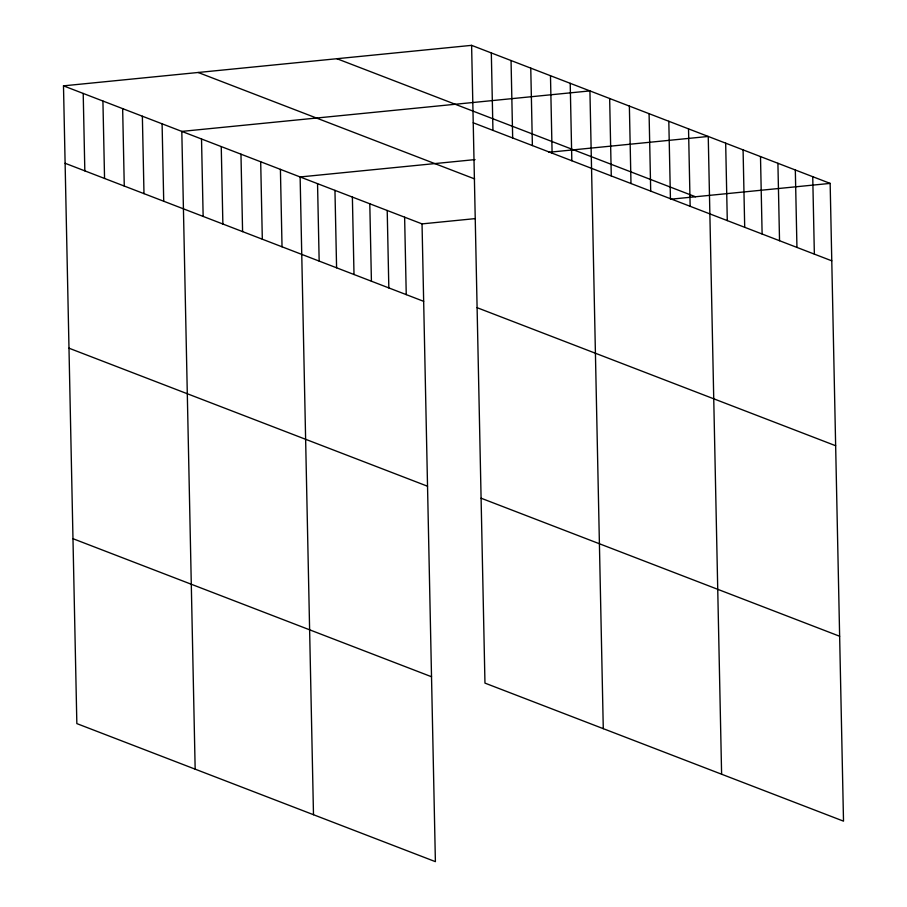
<?xml version="1.0" encoding="UTF-8"?>
<svg xmlns="http://www.w3.org/2000/svg" width="907" height="907" viewBox="0 0 907 907"><rect width="100%" height="100%" fill="white"/><g stroke="black" fill="none" stroke-linecap="round" stroke-linejoin="round"><path stroke-width="1.36" d="M63.49 85.848L422.038 223.893L435.394 861.65L76.846 723.605L63.49 85.848L471.606 45.35L830.154 183.395L843.51 821.152L484.962 683.107L471.606 45.35M475.053 159.598L300.126 176.956L313.493 814.713M548.588 152.308L708.242 136.458L721.609 774.215M422.038 223.893L475.347 218.598M670.5 199.234L830.154 183.395M336.928 58.717L695.476 196.762M473.227 122.785L831.776 260.831M198.168 72.481L474.61 178.917M477.105 307.688L835.653 445.734M65.111 163.271L423.66 301.328M481.095 498.204L839.644 636.249M68.977 348.186L427.537 486.231M72.968 538.69L431.528 676.747M812.74 176.695L814.361 254.119M795.326 169.983L796.947 247.418M777.911 163.283L779.532 240.706M760.497 156.571L762.118 234.006M743.082 149.87L744.704 227.306M725.668 143.17L727.289 220.594M688.526 128.873L690.148 206.297M668.81 121.277L670.432 198.701M649.083 113.681L650.704 191.116M629.367 106.096L630.989 183.52M609.651 98.5L611.273 175.924M603.28 728.661L589.924 90.904L181.808 131.402L195.164 769.159M570.208 83.308L571.829 160.743M550.481 75.723L552.102 153.147M530.765 68.127L532.386 145.562M511.049 60.531L512.67 137.966M491.322 52.946L492.943 130.37M404.624 217.192L406.245 294.616M387.21 210.481L388.831 287.916M369.795 203.78L371.417 281.204M352.381 197.068L354.002 274.504M334.955 190.368L336.588 267.792M317.541 183.668L319.162 261.091M280.41 169.36L282.032 246.795M260.694 161.775L262.316 239.199M240.967 154.179L242.588 231.614M221.251 146.583L222.873 224.018M201.524 138.998L203.145 216.422M162.092 123.806L163.714 201.241M142.365 116.221L143.986 193.645M122.649 108.625L124.27 186.048M102.922 101.028L104.554 178.464M83.206 93.444L84.827 170.867"/></g></svg>
